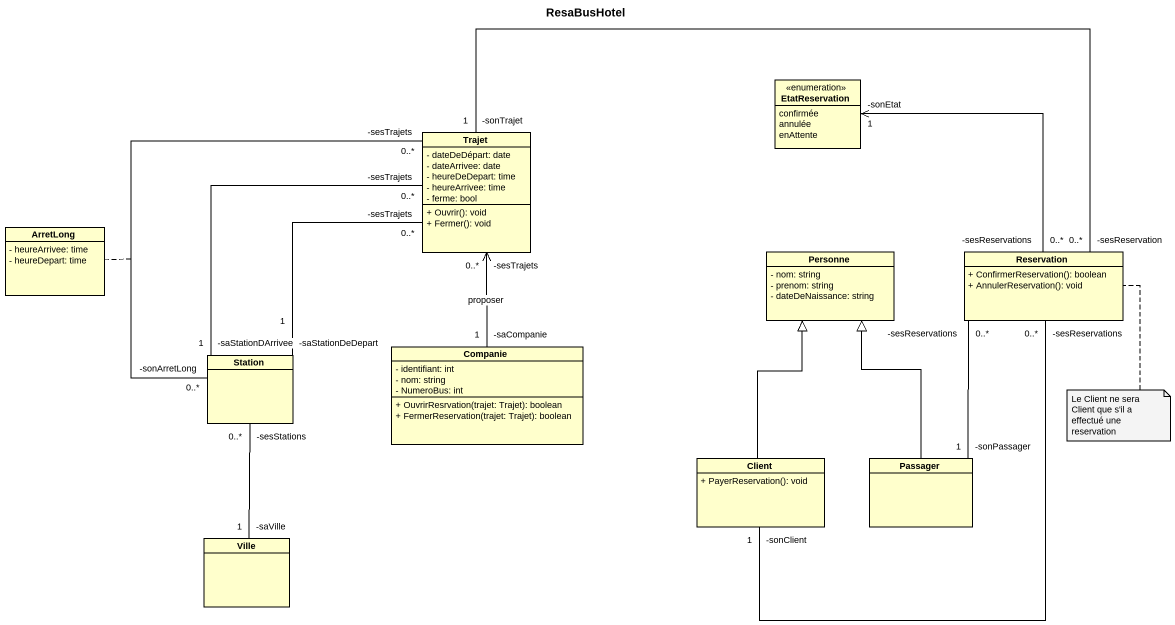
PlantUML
@startuml
title ResaBusHotel
hide circle
hide empty members
skinparam classAttributeIconSize 0
enum EtatReservation {
  confirmée
  annulée
  enAttente
}
class Trajet {
  - dateDeDépart: date
  - dateArrivee: date
  - heureDeDepart: time
  - heureArrivee: time
  - ferme: bool
  + Ouvrir(): void
  + Fermer(): void
}
class ArretLong {
  - heureArrivee: time
  - heureDepart: time
}
class Personne {
  - nom: string
  - prenom: string
  - dateDeNaissance: string
}
class Reservation {
  + ConfirmerReservation(): boolean
  + AnnulerReservation(): void
}
class Station
class Companie {
  - identifiant: int
  - nom: string
  - NumeroBus: int
  + OuvrirResrvation(trajet: Trajet): boolean
  + FermerReservation(trajet: Trajet): boolean
}
class Client {
  + PayerReservation(): void
}
class Passager
class Ville
Trajet "-sesTrajets\n0..*" -- "-saStationDArrivee\n1" Station
Trajet "-sesTrajets\n0..*" -- "-saStationDeDepart\n1" Station
Trajet "-sesTrajets\n0..*" -- "-sonArretLong\n0..*" Station
(Trajet, Station) .. ArretLong
Reservation "-sesReservations\n0..*" -up-> "-sonEtat\n1" EtatReservation
Reservation "-sesReservation\n0..*" -left- "-sonTrajet\n1" Trajet
Companie "-saCompanie\n1" -up-> "-sesTrajets\n0..*" Trajet : proposer
Client -up-|> Personne
Client "-sonClient\n1" -up- "-sesReservations\n0..*" Reservation
Passager -up-|> Personne
Passager "-sonPassager\n1" -up- "-sesReservations\n0..*" Reservation
Ville "-saVille\n1" -up- "-sesStations\n0..*" Station
note bottom of Reservation : Le Client ne sera Client que s'il a effectué une reservation
@enduml
